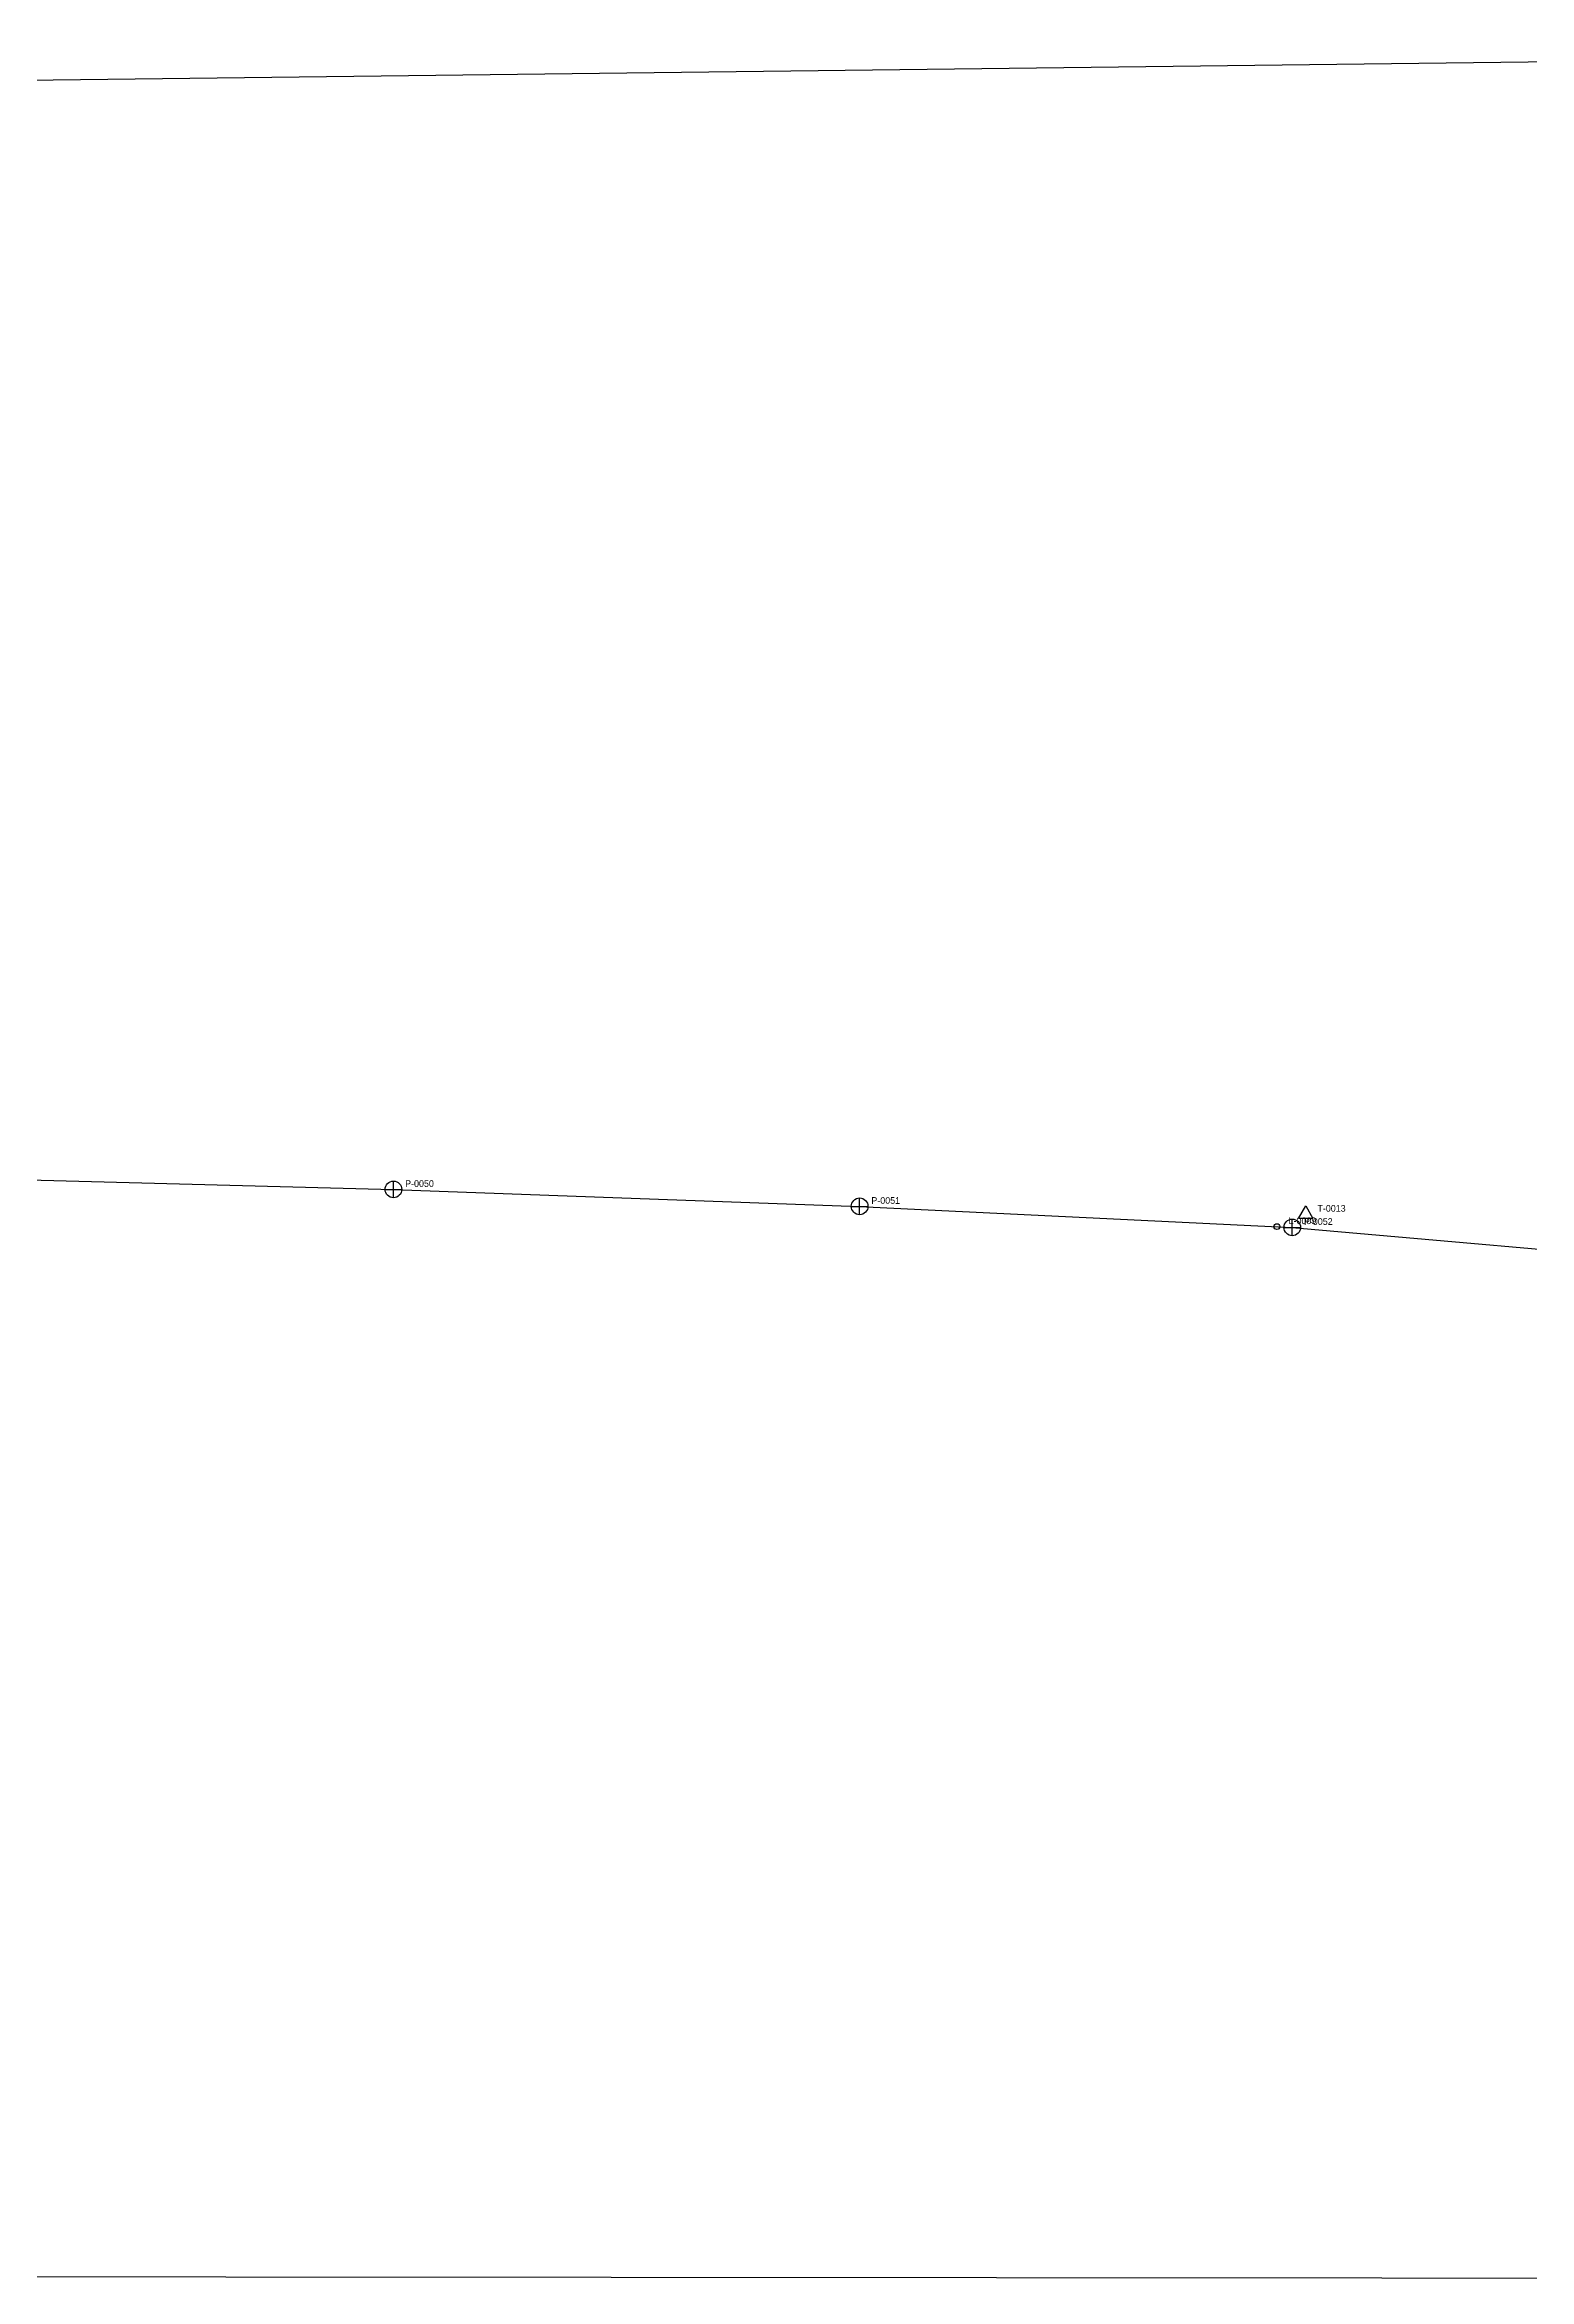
# Model space of a CAD drawing. Extents: x 287088 to 288086, y 1609570 to 1610518.
# Drawn here: x 287664.2 to 287797.8, y 1609569.7 to 1609770.8 of the extents above; entities that cross this region are included whole.
import ezdxf

# ---------------------------------------------------------------- set-up
doc = ezdxf.new("R2010")
doc.units = 0
doc.layers.get('0').update_dxf_attribs({"linetype": 'CONTINUOUS'})
for name, color, linetype in [('EL-MV_LINES', 5, 'CONTINUOUS'), ('EL-POLES', 1, 'CONTINUOUS'), ('EL-SERVICE_AREAS', 3, 'CONTINUOUS'), ('EL-TRANSFORMERS', 30, 'CONTINUOUS')]:
    doc.layers.add(name, color=color, linetype=linetype)

# ---------------------------------------------------------------- blocks, each defined once
blk = doc.blocks.new('POLE')
for p, q in [((-0.75, 0), (0.75, 0)), ((0, -0.75), (0, 0.75))]:
    blk.add_line(p, q)
blk.add_circle((0, 0), 0.75)
blk.add_attdef('POLE_ID', (1.05, 0.225), '', height=0.6)
at = {"flags": 1}
for tag, p in [('GIS_FID', (1.05, -0.675)), ('FEEDER', (1.05, -1.575)), ('MATERIAL', (1.05, -2.475)), ('HEIGHT_M', (1.05, -3.375)), ('POLE_CLASS', (1.05, -4.275)), ('STATUS', (1.05, -5.175)), ('INSTALL_DATE', (1.05, -6.075)), ('BARANGAY', (1.05, -6.975)), ('REMARKS', (1.05, -7.875))]:
    blk.add_attdef(tag, p, '', height=0.6, dxfattribs=at)
blk = doc.blocks.new('TRANSFORMER')
blk.add_lwpolyline([(0, 0.75), (0.6495, -0.375), (-0.6495, -0.375)], close=True)
blk.add_attdef('XFMR_ID', (1.05, 0.225), '', height=0.6)
at = {"flags": 1}
for tag, p in [('GIS_FID', (1.05, -0.675)), ('POLE_REF', (1.05, -1.575)), ('KVA', (1.05, -2.475)), ('PHASE', (1.05, -3.375)), ('PRIMARY_KV', (1.05, -4.275)), ('SECONDARY_V', (1.05, -5.175)), ('BRAND', (1.05, -6.075)), ('SERIAL_NO', (1.05, -6.975)), ('INSTALL_DATE', (1.05, -7.875)), ('STATUS', (1.05, -8.775))]:
    blk.add_attdef(tag, p, '', height=0.6, dxfattribs=at)
blk = doc.blocks.new('MV_LINE_TAG')
blk.add_circle((0, 0), 0.263)
blk.add_attdef('LINE_ID', (1.05, 0.225), '', height=0.6)
at = {"flags": 1}
for tag, p in [('VOLTAGE_KV', (1.05, -2.475)), ('GIS_FID', (1.05, -0.675)), ('FEEDER', (1.05, -1.575)), ('CONDUCTOR', (1.05, -3.375)), ('PHASES', (1.05, -4.275)), ('LENGTH_M', (1.05, -5.175)), ('FROM_POLE', (1.05, -6.075)), ('TO_POLE', (1.05, -6.975))]:
    blk.add_attdef(tag, p, '', height=0.6, dxfattribs=at)

msp = doc.modelspace()

# ---------------------------------------------------------------- linework, layer by layer
at = {"layer": 'EL-MV_LINES'}
msp.add_lwpolyline([(287658.199444, 1609668.761434), (287695.577704, 1609667.788695), (287737.517279, 1609666.265315), (287776.433323, 1609664.373055), (287813.335949, 1609661.124888), (287855.329814, 1609658.89962), (287891.765085, 1609657.826875)], dxfattribs=at)
at = {"layer": 'EL-SERVICE_AREAS'}
msp.add_lwpolyline([(287160.510319, 1609570.414153), (287923.138364, 1609569.733767), (287925.400337, 1609770.774128), (287161.324894, 1609761.434839)], close=True, dxfattribs=at)

# ---------------------------------------------------------------- block references
at = {"layer": 'EL-MV_LINES'}
ref = msp.add_blockref('MV_LINE_TAG', (287775.049445, 1609664.440345), dxfattribs=at)
ref.add_attrib('LINE_ID', 'L-0009', (287776.099445, 1609664.665345), dxfattribs={"height": 0.6})
at = {"layer": 'EL-POLES'}
ref = msp.add_blockref('POLE', (287695.577704, 1609667.788695), dxfattribs=at)
ref.add_attrib('POLE_ID', 'P-0050', (287696.627704, 1609668.013695), dxfattribs={"height": 0.6})
ref = msp.add_blockref('POLE', (287737.517279, 1609666.265315), dxfattribs=at)
ref.add_attrib('POLE_ID', 'P-0051', (287738.567279, 1609666.490315), dxfattribs={"height": 0.6})
ref = msp.add_blockref('POLE', (287776.433323, 1609664.373055), dxfattribs=at)
ref.add_attrib('POLE_ID', 'P-0052', (287777.483323, 1609664.598055), dxfattribs={"height": 0.6})
at = {"layer": 'EL-TRANSFORMERS'}
ref = msp.add_blockref('TRANSFORMER', (287777.643268, 1609665.555579), dxfattribs=at)
ref.add_attrib('XFMR_ID', 'T-0013', (287778.693268, 1609665.780579), dxfattribs={"height": 0.6})

doc.saveas('drawing.dxf')
